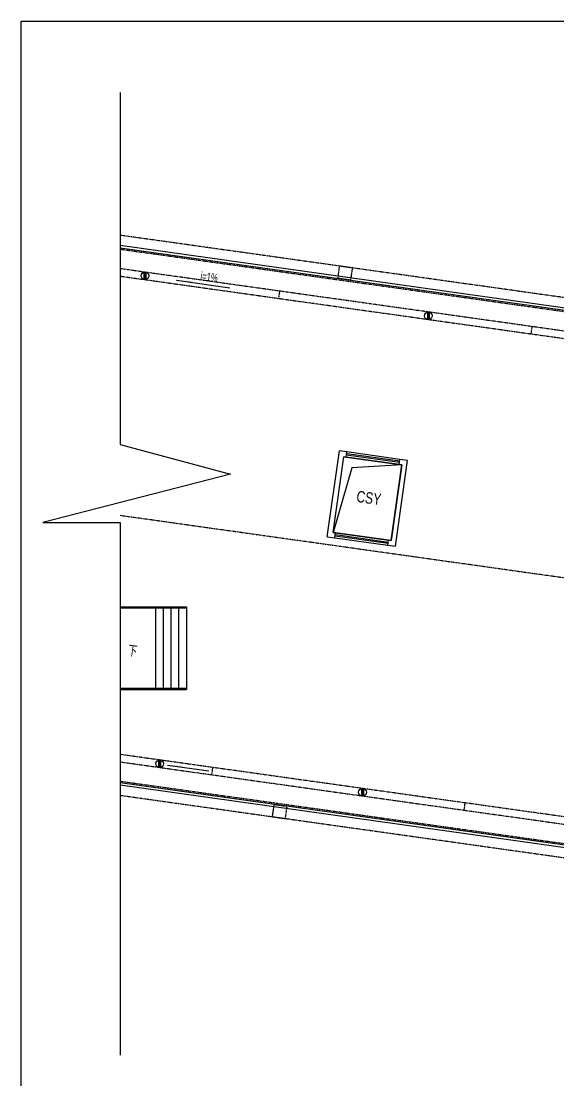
# Model space of a CAD drawing. Header units: millimetres. Extents: x 285006 to 3037698, y -2820855 to 192241.
# Drawn here: x 1219887 to 1240944, y 67621 to 109189 of the extents above; entities that cross this region are included whole.
import ezdxf

# ---------------------------------------------------------------- set-up
doc = ezdxf.new("R2010")
doc.units = ezdxf.units.MM
doc.linetypes.add('DASH', pattern=[0.35, 0.25, -0.1])
doc.linetypes.add('WALL-1C-6F-1$0$DASH', pattern=[0.35, 0.25, -0.1])
for name, color, linetype in [('1#C-6F$0$0-XREF', 7, 'Continuous'), ('1#C-6F$0$A-FLOR-STRS', 13, 'Continuous'), ('1#C-6F$0$A-IDEN', 7, 'Continuous'), ('1#C-6F$0$A-ROOM-IDEN', 7, 'Continuous'), ('1#C-6F$0$A-WALL', 2, 'Continuous'), ('1#C-6F$0$文字图层', 7, 'Continuous'), ('1#C-6F$0$汇水面积', 3, 'Continuous'), ('4玻璃幕墙', 1, 'Continuous'), ('WALL-1C-6F-1$0$A-WALL', 2, 'Continuous'), ('WALL-地台', 8, 'Continuous')]:
    doc.layers.add(name, color=color, linetype=linetype)
for name, color, linetype, lineweight in [('1#C-6F$0$A-ANNO-TEXT', 7, 'Continuous', 25), ('1#C-6F$0$A-FLOR-BALC', 74, 'Continuous', 30), ('板边洞口-1C-6F$0$A-HOLE', 5, 'Continuous', 25)]:
    doc.layers.add(name, color=color, linetype=linetype, lineweight=lineweight)
doc.styles.add('1#C-6F$0$HYGB2014', font='hygbsz.shx', dxfattribs={"width": 0.7, "bigfont": 'hygbhz.shx'})

# ---------------------------------------------------------------- blocks, each defined once
blk = doc.blocks.new('WALL-1C-6F-1')
at = {"layer": '4玻璃幕墙'}
blk.add_line((98374885, 18791299), (98353235, 18794341), dxfattribs=at)
for points in [[(98353235, 18815548), (98374885, 18812505)], [(98353235, 18815447), (98374885, 18812404)], [(98374885, 18791400), (98353235, 18794442)]]:
    blk.add_lwpolyline(points, dxfattribs=at)
at = {"layer": 'WALL-1C-6F-1$0$A-WALL', "linetype": 'WALL-1C-6F-1$0$DASH', "ltscale": 0.5}
for points in [[(98361852, 18814741), (98362347, 18814671), (98362278, 18814176), (98361783, 18814246)], [(98359284, 18793592), (98359779, 18793523), (98359709, 18793028), (98359214, 18793097)]]:
    blk.add_lwpolyline(points, close=True, dxfattribs=at)
at = {"layer": 'WALL-地台', "linetype": 'DASH', "ltscale": 200}
blk.add_line((98353235, 18804945), (98374885, 18801902), dxfattribs=at)
for points in [[(98353235, 18815952), (98374885, 18812909)], [(98353235, 18815396), (98374885, 18812354)], [(98353235, 18814639), (98374885, 18811596)], [(98353235, 18814336), (98374885, 18811293)], [(98359493, 18813760), (98359451, 18813462)], [(98369395, 18812368), (98369354, 18812071)], [(98374885, 18792511), (98353235, 18795553)], [(98374885, 18792208), (98353235, 18795250)], [(98356862, 18795043), (98356821, 18794746)], [(98374885, 18791450), (98353235, 18794493)], [(98374885, 18790895), (98353235, 18793938)], [(98366765, 18793652), (98366723, 18793355)]]:
    blk.add_lwpolyline(points, dxfattribs=at)
blk = doc.blocks.new('1#C-6F$0$_arrow2')
blk.add_solid([(0, 0), (-1, 0), (-1, -0.1)])
blk = doc.blocks.new('1#C-6F$0$DSADSAD')
at = {"layer": '1#C-6F$0$文字图层', "color": 6}
for p, q in [((7943089, -1493991), (7943089, -1494579)), ((7943165, -1493981), (7943165, -1494588)), ((7943241, -1493991), (7943241, -1494579))]:
    blk.add_line(p, q, dxfattribs=at)
blk.add_circle((7943165, -1494285), 304, dxfattribs=at)

msp = doc.modelspace()

# ---------------------------------------------------------------- linework, layer by layer
at = {"elevation": 0}
msp.add_lwpolyline([(1223767.6, 106390.4), (1223767.6, 92565.7), (1228103.6, 91398.1), (1220736.9, 89506.8), (1223767.6, 89506.8), (1223767.6, 68591.3)], dxfattribs=at)
at = {"layer": '1#C-6F$0$A-FLOR-BALC', "color": 74, "lineweight": -3}
for p, q in [((1234721.7, 91782.9, 0), (1232642.2, 92075.2, 0)), ((1234732.2, 91857.2, 0), (1232652.6, 92149.5, 0)), ((1234739.1, 91906.7, 0), (1232659.6, 92199, 0)), ((1234749.6, 91981, 0), (1232670, 92273.3, 0)), ((1232207.2, 88980.7, 0), (1234286.8, 88688.4, 0)), ((1232214.2, 89030.2, 0), (1234293.7, 88737.9, 0)), ((1232224.6, 89104.4, 0), (1234304.2, 88812.1, 0)), ((1232196.8, 88906.4, 0), (1234276.3, 88614.1, 0))]:
    msp.add_line(p, q, dxfattribs=at)
at = {"layer": '1#C-6F$0$A-FLOR-STRS'}
for p, q in [((1225167.4, 82998.5, 0), (1225167.3, 86149.4, 0)), ((1225467.4, 82998.5, 0), (1225467.3, 86149.4, 0)), ((1225767.4, 82998.5, 0), (1225767.3, 86149.4, 0)), ((1226067.4, 82998.4, 0), (1226067.3, 86149.3, 0)), ((1223767.4, 82998.5, 0), (1226367.4, 82998.4, 0)), ((1223767.4, 82948.5, 0), (1226367.4, 82948.4, 0))]:
    msp.add_line(p, q, dxfattribs=at)
at = {"layer": '1#C-6F$0$A-FLOR-STRS', "elevation": 0}
for points in [[(1223767.4, 86199.4), (1226367.3, 86199.3), (1226367.4, 82948.4)], [(1223767.4, 86149.4), (1226367.3, 86149.3)]]:
    msp.add_lwpolyline(points, dxfattribs=at)
at = {"layer": '1#C-6F$0$A-IDEN', "color": 13, "lineweight": -3}
for p, q in [((1225986.3, 99015.2, 0), (1228069.2, 98722.4, 0)), ((1225624.9, 79980.2, 0), (1227249.8, 79751.8, 0))]:
    msp.add_line(p, q, dxfattribs=at)
at = {"layer": '1#C-6F$0$A-IDEN', "elevation": 0}
msp.add_lwpolyline([(1224586.4, 84573.9, 0, 0, 0), (1225917.3, 84573.9, 120, 0, 0), (1226367.3, 84573.9, 0, 0, 0)], format="xyseb", dxfattribs=at)
at = {"layer": '1#C-6F$0$A-WALL'}
for p, q in [((1231899.7, 88948.1, 0), (1232372.9, 92315, 0)), ((1232670, 92273.3, 0), (1232372.9, 92315, 0)), ((1232125.6, 89118.4, 0), (1232543.1, 92089.2, 0)), ((1232642.2, 92075.2, 0), (1232543.1, 92089.2, 0)), ((1232642.2, 92075.2, 0), (1232670, 92273.3, 0)), ((1234573.4, 88572.3, 0), (1235046.6, 91939.2, 0)), ((1234721.7, 91782.9, 0), (1234749.6, 91981, 0)), ((1235046.6, 91939.2, 0), (1234749.6, 91981, 0)), ((1234403.2, 88798.2, 0), (1234820.8, 91769, 0)), ((1234820.8, 91769, 0), (1234721.7, 91782.9, 0)), ((1232125.6, 89118.4, 0), (1232224.6, 89104.4, 0)), ((1232196.8, 88906.4, 0), (1232224.6, 89104.4, 0)), ((1231899.7, 88948.1, 0), (1232196.8, 88906.4, 0)), ((1234276.3, 88614.1, 0), (1234304.2, 88812.1, 0)), ((1234276.3, 88614.1, 0), (1234573.4, 88572.3, 0)), ((1234304.2, 88812.1, 0), (1234403.2, 88798.2, 0))]:
    msp.add_line(p, q, dxfattribs=at)
at = {"layer": 'Defpoints', "elevation": 0}
msp.add_lwpolyline([(1219887.1, 109189.4), (1280590.1, 109189.4), (1280590.1, 51510.3), (1219887.1, 51510.3)], close=True, dxfattribs=at)
at = {"layer": '板边洞口-1C-6F$0$A-HOLE', "linetype": 'Continuous', "ltscale": 1.5, "elevation": 0}
msp.add_lwpolyline([(1232543.1, 92089.2), (1234820.8, 91769), (1234403.2, 88798.2), (1232125.6, 89118.4)], close=True, dxfattribs=at)
at = {"layer": '板边洞口-1C-6F$0$A-HOLE', "elevation": 0}
msp.add_lwpolyline([(1234820.8, 91769), (1232858.2, 91650.5), (1232125.6, 89118.4)], dxfattribs=at)
msp.add_lwpolyline([(1234820.8, 91769), (1232858.2, 91650.5), (1232125.6, 89118.4)], dxfattribs=at)

# ---------------------------------------------------------------- block references
at = {"layer": '1#C-6F$0$0-XREF', "ltscale": 1.5, "rotation": 359.999308722076}
msp.add_blockref('WALL-1C-6F-1', (-97129694.4, -18713969.8, 0), dxfattribs=at)
at = {"layer": '1#C-6F$0$A-IDEN', "color": 13, "lineweight": -3, "xscale": 600.0000000000016, "yscale": 600.0000000000016, "zscale": 600.0000000000016, "rotation": 171.9993082672776}
for p in [(1225986.3, 99015.2, 0), (1225624.9, 79980.2, 0)]:
    msp.add_blockref('1#C-6F$0$_arrow2', p, dxfattribs=at)
at = {"layer": '1#C-6F$0$汇水面积', "xscale": 0.4999999999999999, "yscale": 0.4999999999999999, "zscale": 0.4999999999999999, "rotation": 359.999308721688}
for p in [(-2746831.7, 846381.3, 0), (-2735710, 844810.3, 0), (-2746254.2, 827219.8, 0), (-2738293.5, 826101, 0)]:
    msp.add_blockref('1#C-6F$0$DSADSAD', p, dxfattribs=at)

# ---------------------------------------------------------------- texts
at = {"layer": '1#C-6F$0$A-ANNO-TEXT', "style": '1#C-6F$0$HYGB2014', "width": 0.7}
msp.add_text('i=1%%%', height=330, rotation=351.99931, dxfattribs=at).set_placement((1226902.2, 99027.5, 0))
at = {"layer": '1#C-6F$0$A-ROOM-IDEN', "lineweight": -3, "style": '1#C-6F$0$HYGB2014', "width": 0.8}
for s, p in [('CSY', (1233019.6, 90314.9, 0)), ('下', (1224046.3, 84257.8, 0))]:
    msp.add_text(s, height=450, rotation=351.99931, dxfattribs=at).set_placement(p)

doc.saveas('drawing.dxf')
